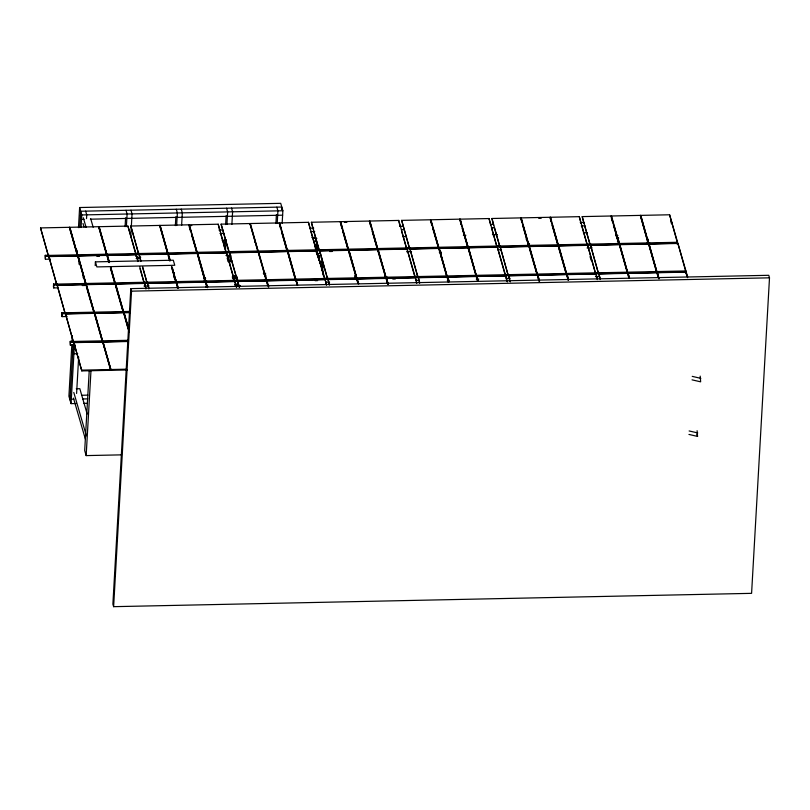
<?xml version="1.0" encoding="UTF-8"?>
<svg xmlns="http://www.w3.org/2000/svg" width="810" height="810" viewBox="0 0 810 810"><rect width="100%" height="100%" fill="white"/><g stroke="black" fill="none" stroke-linecap="round" stroke-linejoin="round"><path stroke-width="1.21" d="M322.714 271.907L322.38 268.11L322.248 270.894M322.805 272.828L322.38 268.11M40.54 227.914L48.489 256.203L77.335 255.595L77.375 254.806L69.387 227.306L40.54 227.914L48.489 256.203M49.015 255.241L45.259 255.322L45.411 259.261L50.433 259.149M45.411 259.261L45.259 255.322M48.873 256.588L56.821 284.877L85.668 284.28L85.708 283.49L77.719 255.99L48.873 256.588L56.821 284.877M57.348 283.925L53.592 283.996L53.43 286.841L53.743 287.935L57.51 287.854M53.743 287.935L53.592 283.996M57.206 285.272L65.154 313.561L93.99 312.954L94.041 312.164L86.052 284.664L57.206 285.272L65.154 313.561M65.681 312.599L61.924 312.68L62.076 316.619L67.098 316.507M62.076 316.619L61.924 312.68M69.387 227.306L77.335 255.595M69.812 227.306L77.76 255.585L106.596 254.988L106.647 254.198L98.658 226.699L69.812 227.306L77.76 255.585M65.539 313.946L73.487 342.235L102.323 341.638L102.374 340.848L94.385 313.349L65.539 313.946L73.487 342.235M72.758 341.304L70.257 341.354L70.409 345.293L75.431 345.192M70.409 345.293L70.257 341.354M71.837 344.635L68.911 396.212L71.067 403.633L76.13 403.522M72.049 340.868L72.343 335.836M77.051 252.811L77.193 250.3M78.479 227.661L79.623 207.532L280.716 203.33L282.872 210.752L282.153 223.337M77.719 255.99L85.313 283.085M69.994 399.917L73.133 344.574M109.066 262.551L106.981 255.383L78.145 255.98L85.739 283.075M79.775 227.59L80.696 211.238L281.789 207.046L281.647 209.557M73.872 342.63L81.82 370.919L110.656 370.312L110.707 369.522L102.718 342.022L73.872 342.63L81.82 370.919M71.067 403.633L74.429 344.513M78.985 264.171L79.137 261.498M81.061 227.529L81.78 214.954L79.623 207.532M76.596 393.468L78.671 356.987M83.167 277.739L83.379 273.972M86.518 218.619L86.731 214.852L85.657 211.137M86.002 285.454L86.052 284.664M78.145 255.98L86.083 284.269L114.929 283.662L110.464 267.33M86.427 285.444L86.478 284.664L115.314 284.057L123.262 312.346L94.416 312.943L86.781 286.649M89.211 371.02L84.696 450.532L86.164 455.595L121.581 454.856M95.195 265.609L95.408 261.853L173.289 260.223L174.757 265.285L96.876 266.915L95.408 261.853M98.658 226.699L106.252 253.793M99.083 226.689L107.021 254.978L135.867 254.381L135.908 253.591L127.919 226.091L99.083 226.689L106.677 253.783M86.164 455.595L90.963 371.031M94.385 313.349L102.323 341.638M94.416 312.943L86.478 284.664M129.205 331.867L123.647 312.741L94.81 313.338L102.748 341.628L127.828 341.101M106.981 255.383L108.682 262.146M137.994 260.749L136.252 254.765L107.406 255.373L109.107 262.136M102.718 342.022L110.656 370.312M102.748 341.628L94.81 313.338M128.223 341.496L103.143 342.022L103.093 342.802L111.081 370.302L127.383 369.967M115.273 284.847L115.314 284.057M110.879 267.33L115.354 283.652L144.2 283.054L139.725 266.723M115.698 284.837L115.739 284.047L144.585 283.449L145.972 288.228M111.081 370.302L103.143 342.022M125.084 226.648L125.591 217.839M126.38 226.587L127.099 214.012L126.016 210.296M127.919 226.091L135.857 254.532L135.746 256.426M123.647 312.741L128.122 329.073M129.954 312.204L123.687 312.336L115.739 284.047M130.349 312.599L124.072 312.731L128.547 329.062M130.825 226.03L138.763 254.32L167.609 253.712L167.65 252.923L159.661 225.423L130.825 226.03L138.763 254.32M130.764 236.55L132.05 213.901L130.977 210.195M130.795 288.623L112.884 604.138L113.623 606.67L751.589 593.345L769.5 277.83L768.761 275.299L130.795 288.623L131.534 291.154L113.623 606.67M136.252 254.765L137.943 261.539M169.735 260.081L167.994 254.107L139.158 254.704L140.849 261.478M144.585 283.449L145.932 289.018M171.821 267.259L175.942 282.396L147.096 282.994L142.631 266.662M177.714 287.57L176.327 282.781L147.491 283.389L148.827 288.957M159.661 225.423L167.265 252.517M160.086 225.413L168.035 253.702L196.881 253.105L196.921 252.315L188.932 224.815L160.086 225.413L167.69 252.507M167.953 254.897L167.994 254.107M168.379 254.887L168.419 254.097L197.265 253.489L205.203 281.779L176.367 282.386L171.852 266.844M175.365 225.595L175.861 216.797M176.651 225.534L177.37 212.959L176.286 209.243M174.049 277.81L174.332 272.798M176.327 282.781L177.673 288.35M176.367 282.386L172.246 267.249M206.985 286.953L205.598 282.174L176.752 282.771L178.099 288.35M181.612 225.433L182.321 212.858L181.248 209.142M188.892 225.605L188.932 224.815M191.747 233.969L197.306 253.095L226.142 252.487L218.204 224.208L189.358 224.805L189.317 225.595L191.818 225.544M197.265 253.489L205.203 281.779M197.306 253.095L189.358 224.805M197.691 253.489L205.629 281.769L234.475 281.171L234.515 280.382L205.679 280.979L197.691 253.489L226.527 252.882L234.718 281.06M205.598 282.174L206.59 286.548M205.629 281.769L205.679 280.979M236.601 287.54L234.859 281.566L206.023 282.163L207.37 287.732M218.204 224.208L219.895 230.971M221.1 224.147L229.048 252.426L257.884 251.829L257.934 251.039L229.088 251.637L221.1 224.147L249.946 223.54L258.309 251.819L287.155 251.221L279.207 222.932L250.371 223.53L250.32 224.319M224.35 247.192L224.775 239.638M225.636 224.552L226.132 215.744M225.504 249.642L226.071 239.578M226.932 224.492L227.64 211.906L226.567 208.2M226.527 252.882L234.475 281.171M229.048 252.426L229.088 251.637M229.432 252.821L237.381 281.111L266.217 280.503L266.267 279.713L237.421 280.321L229.432 252.821L258.279 252.224L266.642 280.493L295.488 279.895L287.54 251.606L258.704 252.214L258.653 253.003M229.665 263.382L230.172 254.573M231.883 224.38L232.602 211.805L231.518 208.089M234.859 281.566L236.024 286.7M237.381 281.111L237.421 280.321M268.343 286.872L266.611 280.898L237.765 281.505L239.112 287.074M249.946 223.54L257.884 251.829M258.279 252.224L266.217 280.503M258.309 251.819L250.371 223.53M266.561 281.688L266.611 280.898M266.642 280.493L258.704 252.214M266.986 281.677L267.037 280.888L295.873 280.29L297.26 285.069M275.906 223.499L276.402 214.69M277.202 223.439L277.911 210.863L276.838 207.147M279.207 222.932L280.554 228.501M281.677 230.88L287.58 251.211L316.426 250.604L308.478 222.315L279.632 222.922L280.979 228.491M287.54 251.606L295.144 278.701M287.58 251.211L279.632 222.922M287.965 251.596L295.913 279.885L324.749 279.288L324.8 278.498L316.811 250.999L287.965 251.596L295.569 278.691M295.832 281.08L295.873 280.29M326.531 284.462L325.144 279.673L296.298 280.28L296.946 283.459M308.478 222.315L310.169 229.088M313.764 231.417L319.322 250.543L348.168 249.946L340.22 221.656L311.384 222.254L313.075 229.027M316.163 246.23L316.457 241.188L315.373 237.472L311.83 237.543M316.305 252.659L316.416 250.766L310.868 231.478M316.761 251.788L316.811 250.999M319.322 250.543L311.384 222.254M319.717 250.938L327.655 279.227L356.501 278.62L356.542 277.83L348.553 250.331L319.717 250.938L327.655 279.227M325.144 279.673L326.491 285.252M358.273 283.794L356.886 279.015L328.04 279.612L329.386 285.191M340.22 221.656L341.911 228.42M340.645 221.646L348.594 249.936L377.43 249.328L369.492 221.049L340.645 221.646L342.336 228.41M348.513 251.12L348.553 250.331M348.978 250.331L356.926 278.61L385.762 278.012L385.813 277.223L377.825 249.723L348.978 250.331L356.926 278.61M369.441 221.829L369.492 221.049M369.866 221.829L369.917 221.039L398.753 220.431L406.701 248.721L377.855 249.318L372.651 231.387M377.855 249.318L369.917 221.039M358.698 283.783L357.311 279.005L386.157 278.407L387.494 283.976M386.188 278.002L378.25 249.713L407.086 249.115L415.074 276.615L415.034 277.395L386.188 278.002L378.199 250.503M416.806 282.579L415.419 277.789L386.583 278.397L387.919 283.966M398.712 221.221L398.753 220.431M401.659 220.371L409.607 248.66L438.443 248.062L438.493 247.273L430.505 219.773L401.659 220.371L409.607 248.66M407.086 249.115L415.024 277.557M409.992 249.055L417.94 277.334L446.776 276.736L446.826 275.947L438.838 248.447L409.992 249.055L417.94 277.334M415.419 277.789L416.765 283.358M448.558 281.91L447.171 277.131L418.325 277.729L419.671 283.298M438.838 248.447L446.431 275.542M438.868 248.052L430.93 219.763L459.766 219.156L467.755 246.655L467.714 247.445L438.868 248.052L433.309 228.916M439.263 248.437L447.201 276.726L476.047 276.129L476.088 275.339L468.099 247.84L439.263 248.437L446.857 275.532M440.812 254.502L440.893 251.768M441.005 256.912L441.156 254.391M447.171 277.131L448.163 281.505M477.819 281.303L476.432 276.514L447.586 277.121L448.588 281.495M459.766 219.156L461.113 224.734M462.581 228.309L468.139 247.435L496.975 246.837L489.037 218.548L460.191 219.156L461.538 224.724M468.099 247.84L475.693 274.934M468.139 247.435L460.191 219.156M468.524 247.83L476.472 276.119L505.308 275.511L505.359 274.722L497.37 247.232L468.524 247.83L476.118 274.924M476.391 277.303L476.432 276.514M476.817 277.293L476.857 276.504L505.703 275.906L507.435 281.88M489.037 218.548L490.728 225.312M494.323 227.65L499.881 246.777L528.728 246.169L520.779 217.89L491.943 218.487L493.634 225.251M497.37 247.232L505.308 275.511M499.881 246.777L491.943 218.487M500.266 247.171L508.214 275.451L537.06 274.853L537.101 274.063L529.112 246.564L500.266 247.171L508.214 275.451M505.653 276.696L505.703 275.906M539.176 281.222L537.445 275.248L508.599 275.845L509.946 281.414M520.779 217.89L521.782 222.264M521.205 217.88L529.153 246.159L557.989 245.562L550.051 217.272L521.205 217.88L522.207 222.254M529.072 247.354L529.112 246.564M529.497 247.344L529.538 246.554L558.384 245.956L566.322 274.236L537.486 274.843L529.841 248.538M537.445 275.248L538.792 280.817M537.486 274.843L529.538 246.554M568.104 279.42L566.706 274.63L537.87 275.238L539.217 280.807M550.051 217.272L551.043 221.646M550.476 217.262L558.414 245.552L587.26 244.954L579.312 216.665L550.476 217.262L551.468 221.646M558.333 246.746L558.384 245.956M558.758 246.736L558.809 245.946L587.645 245.339L595.593 273.628L566.747 274.236L559.103 247.931M566.706 274.63L568.053 280.199M566.747 274.236L558.809 245.946M597.365 278.802L595.978 274.023L567.132 274.62L568.478 280.199M579.312 216.665L581.003 223.428M584.607 225.757L590.166 244.893L619.002 244.286L611.064 215.997L582.218 216.604L583.909 223.368M587.645 245.339L595.593 273.628M590.166 244.893L582.218 216.604M590.551 245.278L598.489 273.567L627.335 272.97L627.375 272.18L619.387 244.681L590.551 245.278L598.489 273.567M595.978 274.023L597.324 279.592M629.117 278.144L627.72 273.355L598.884 273.962L600.23 279.531M611.013 216.786L611.064 215.997M611.439 216.776L611.479 215.997L640.325 215.389L648.273 243.678L619.427 244.276L613.869 225.15M619.387 244.681L627.335 272.97M619.427 244.276L611.479 215.997M619.812 244.671L627.76 272.96L656.606 272.352L656.647 271.563L648.658 244.073L619.812 244.671L627.76 272.96M627.72 273.355L628.722 277.739M658.722 278.721L656.991 272.747L628.145 273.345L629.147 277.729M640.325 215.389L648.273 243.678M640.75 215.379L648.699 243.668L677.535 243.061L677.585 242.281L669.597 214.782L640.75 215.379L648.699 243.668M648.658 244.073L656.252 271.158M649.083 244.063L657.031 272.342L685.867 271.745L685.918 270.955L677.929 243.456L649.083 244.063L657.031 272.342M656.991 272.747L657.983 277.121M687.649 276.919L686.252 272.14L657.416 272.737L658.408 277.111M669.597 214.782L677.524 243.223L45.573 256.416M671.065 222.973L671.196 220.664L672.168 224.036M677.099 244.023L677.211 242.129M677.929 243.456L685.857 271.907L685.756 273.79M686.212 272.93L686.252 272.14M688.935 434.423L697.552 436.418L697.096 430.697M700.194 376.113L700.65 381.834L692.034 379.839M265.7 276.757L265.882 275.258L264.88 275.157L264.981 276.686M448.396 279.703L448.062 281.688M321.55 269.821L322.218 266.095L321.55 265.447L322.582 264.759L323.251 265.407L322.36 270.368M322.147 269.963L323.038 265.002M203.917 278.883L204.14 277.82L205.193 279.328M266.237 278.822L266.328 279.804L264.971 279.632L266.237 278.822L265.386 278.225M355.225 275.117L355.701 276.676L355.063 275.896M528.069 243.871L528.869 243.435L528.302 245.045L527.644 243.344M617.503 241.107L618.708 240.459L618.637 241.744L617.463 241.785M647.666 240.631L648.202 239.122L647.403 241.319L648.01 239.608M323.251 265.407L322.218 266.095M449.013 279.926L448.294 281.769M618.05 239.355L617.493 238.97L617.929 237.563L618.708 238.099M318.907 255.454C316.872 262.987 319.191 250.553 319.585 257.803L318.684 260.253L319.727 257.833L319.039 255.484M319.95 263.27L321.145 261.154L320.082 263.321M320.77 266.105L321.965 263.989L321.023 261.114M355.884 275.795L355.975 276.402L355.803 274.914L354.8 276.878M204.434 278.569L204.94 277.597L205.629 278.488M317.135 254.522L317.125 253.753M647.737 241.4L648.172 239.851M254.735 242.089L254.785 241.876M529.538 243.476L528.09 244.094M439.273 252.092L440.438 252.75L441.075 252.487L440.61 252.173M266.368 279.136L264.971 279.632L266.399 279.47M529.416 244.083L528.039 244.316M617.534 241.451L618.769 241.096M315.748 250.199C313.723 243.273 319.191 243.263 317.358 250.189M317.368 245.167L315.667 245.197M263.321 273.345L265.69 273.294M263.554 274.155L264.718 273.993L264.516 273.183M447.312 280.726L449.084 281.121M81.78 214.954L282.872 210.752M84.058 219.318L81.526 219.368L80.453 215.662M90.386 219.186L282.619 215.177M344.361 222.355L346.872 222.304M538.721 218.295L541.222 218.244M219.004 230.101L222.801 230.02M309.947 228.207L313.743 228.126M399.634 226.334L403.421 226.253M490.566 224.431L493.098 224.38M580.254 222.558L584.04 222.477M219.986 233.472L223.773 233.401M310.929 231.579L314.715 231.498M401.871 229.675L404.403 229.625M491.548 227.802L494.08 227.752M581.226 225.929L585.022 225.858M222.122 240.368L225.909 240.286M314.32 238.444L316.852 238.383M402.742 236.591L406.529 236.52M463.371 235.325L465.892 235.275M492.419 234.718L497.472 234.617M583.362 232.824L587.149 232.743M314.088 241.238L316.457 241.188M135.533 253.439L139.3 253.358M225.818 251.556L228.319 251.495M286.001 250.3L288.512 250.239M316.092 249.662L319.859 249.591M406.377 247.779L410.133 247.708M466.56 246.523L469.071 246.473M496.651 245.896L500.418 245.815M590.692 243.931L586.926 244.012L587.25 245.106M647.119 242.757L649.62 242.706M48.529 255.413L77.375 254.806M77.8 254.796L106.647 254.198M107.072 254.188L135.908 253.591M138.814 253.53L167.65 252.923M168.075 252.912L196.921 252.315M197.346 252.305L226.192 251.697M258.36 251.029L287.196 250.432M287.621 250.422L316.467 249.814M319.373 249.753L348.209 249.156M348.634 249.146L377.48 248.538M377.906 248.538L406.742 247.931M409.647 247.87L438.493 247.273M438.919 247.263L467.755 246.655M468.18 246.645L497.026 246.048M499.932 245.987L528.768 245.379M529.193 245.379L558.039 244.772M558.465 244.762L587.301 244.164M590.206 244.104L619.053 243.496M619.478 243.486L648.314 242.889M648.739 242.878L677.585 242.281M96.906 256.375L99.417 256.325M329.7 251.515L332.211 251.465M136.951 257.347L140.707 257.266M225.97 255.484L230.992 255.383M317.51 253.581L320.011 253.52M406.529 251.718L411.551 251.616M498.059 249.804L500.57 249.753M587.088 247.951L592.1 247.84M136.151 258.572L139.938 258.491M227.205 256.669L231.002 256.588M228.228 261.063L232.014 260.982M143.866 282.113L147.633 282.042M204.059 280.857L206.56 280.807M234.151 280.23L237.907 280.149M324.425 278.346L328.192 278.265M384.608 277.091L387.119 277.04M414.71 276.463L418.466 276.382M508.741 274.499L504.984 274.58L505.298 275.673M599.025 272.616L595.259 272.686L595.583 273.79M56.862 284.087L85.708 283.49M86.133 283.48L114.98 282.872M115.395 282.872L144.241 282.265M147.147 282.204L175.983 281.607M176.408 281.596L205.254 280.989M266.692 279.713L295.529 279.106M295.954 279.096L324.8 278.498M327.706 278.438L356.542 277.83M356.967 277.82L385.813 277.223M386.238 277.212L415.074 276.615M417.98 276.554L446.826 275.947M447.252 275.937L476.088 275.339M476.513 275.329L505.359 274.722M508.255 274.661L537.101 274.063M537.526 274.053L566.372 273.456M566.797 273.446L595.633 272.838M598.539 272.778L627.375 272.18M627.801 272.17L656.647 271.563M657.072 271.552L685.918 270.955M53.905 285.1L685.857 271.907M82.245 285.535L84.756 285.484M315.07 280.675L317.571 280.625M392.799 279.055L395.31 278.994M144.028 286.051L149.04 285.95M235.558 284.138L238.069 284.087M325.843 282.255L329.599 282.174M416.117 280.371L418.628 280.321M476.3 279.116L478.811 279.065M506.392 278.488L510.158 278.407M595.421 276.625L599.177 276.544M205.649 286.821L207.937 286.781M131.534 291.154L769.5 277.83M65.195 312.771L94.041 312.164M94.466 312.154L123.302 311.556M123.727 311.546L130.005 311.415M62.238 313.774L129.954 312.366M73.528 341.445L102.374 340.848M102.799 340.838L127.879 340.311M70.571 342.458L128.253 341.253M77.689 353.697L73.902 353.778L72.819 350.072M81.861 370.13L110.707 369.522M111.132 369.512L126.178 369.198M76.282 388.759L79.826 388.689L87.176 413.991M81.628 395.27L87.946 395.128M73.852 399.158L71.32 399.219L70.237 395.503M82.701 398.976L87.764 398.874M83.713 403.37L87.51 403.289M615.64 235.153L617.908 235.659M615.853 235.973L617.007 236.085L616.825 235.275M232.855 275.673L236.672 276.605M232.693 275.785L236.378 276.605M233.037 276.099L235.497 276.645M232.51 276.099L237.421 277.182M232.348 276.544L237.269 277.627M233.482 277.314L237.168 278.134M233.452 277.769L237.148 278.579M232.278 277.81L237.492 278.893M234.991 284.523L239.902 285.606M234.9 284.624L239.922 285.778M234.87 284.755L239.892 285.91M234.859 284.877L239.841 286.001M692.236 376.367L700.842 378.361M689.128 430.95L697.744 432.945M527.928 244.529L528.616 244.701M616.825 238.737L617.493 238.97M441.207 253.024L439.8 252.062M174.717 278.113L176.033 279.976M232.936 276.068L233.482 276.777M439.789 252.305L440.438 252.75M526.044 239.041L526.581 239.598M648.223 240.459L648.456 241.015M355.904 275.542L355.57 274.742L355.641 276.939M440.701 252.386L440.903 252.923M686.556 274.124L687.599 277.708M657.416 272.737L659.148 278.721M696.894 434.17L697.552 436.418M628.145 273.345L629.542 278.134M611.783 217.981L613.18 222.76M611.358 217.981L612.755 222.77M613.443 225.16L619.002 244.286M598.884 273.962L600.271 278.741M582.046 227.013L587.26 244.954M590.034 256.567L591.077 260.182M567.132 274.62L568.529 279.409M552.511 225.231L558.07 244.357M552.086 225.241L557.644 244.367M558.677 247.941L566.322 274.236M537.87 275.238L539.602 281.212M523.24 225.838L528.798 244.964M522.825 225.848L528.373 244.974M529.416 248.548L537.06 274.853M508.599 275.845L510.341 281.819M491.427 227.711L496.631 245.643M505.997 277.891L507.04 281.475M476.857 276.504L478.244 281.293M477.161 278.488L477.859 280.888M462.156 228.319L467.714 247.445M476.736 278.498L477.434 280.898M447.586 277.121L448.983 281.9M430.88 220.553L432.267 225.332M430.454 220.563L431.841 225.342M432.884 228.926L438.443 248.062M418.325 277.729L419.712 282.518M399.057 222.416L400.1 226M401.487 230.789L406.691 248.883M386.583 278.397L388.314 284.371M370.221 223.023L371.608 227.802M386.157 278.407L387.889 284.381M369.795 223.034L370.838 226.618M372.225 231.397L377.43 249.328M377.774 250.513L385.762 278.012M343.035 230.809L348.249 248.741M357.271 279.794L358.314 283.378M342.61 230.809L347.824 248.751M348.857 252.315L356.501 278.62M356.845 279.804L357.888 283.389M328.04 279.612L329.437 284.401M317.115 252.983L324.749 279.44M322.734 273.375L323.322 275.39M296.298 280.28L297.685 285.059M281.596 232.085L287.155 251.221M267.037 280.888L268.768 286.872M266.915 282.882L267.604 285.272M237.765 281.505L239.507 287.479M220.583 233.361L226.132 252.649M227.165 258.086L228.218 261.701M232.855 277.516L233.877 281.06M206.023 282.163L207.411 286.942M189.661 226.79L191.049 231.569M189.236 226.8L190.623 231.579M191.666 235.163L196.881 253.105M168.419 254.097L170.161 260.071M176.752 282.771L178.139 287.56M168.723 256.081L170.11 260.861M168.298 256.092L169.685 260.871M171.426 266.844L175.942 282.396M139.158 254.704L140.889 260.688M147.491 283.389L148.878 288.168M142.58 267.452L147.096 282.994M140.029 268.707L144.19 283.216M107.406 255.373L109.492 262.541M124.072 312.731L129.286 330.662M110.838 268.11L115.01 282.457M116.043 286.031L123.687 312.336M110.413 268.12L114.585 282.467M115.617 286.041L123.262 312.346M90.72 218.771L93.17 227.205M83.288 217.708L86.093 227.347M82.974 223.388L84.017 227.002M86.356 286.649L93.99 312.954M73.072 345.647L74.145 349.363M73.791 392.445L86.397 435.831M73.467 398.125L85.374 439.101M447.727 279.642L447.819 281.657M317.479 252.669L317.429 255.19M317.135 245.147L317.206 250.158M317.247 252.659L317.287 255.16M316.902 245.207L316.973 250.209M316.376 245.217L316.447 250.219M315.9 245.217L315.981 250.219"/></g></svg>
